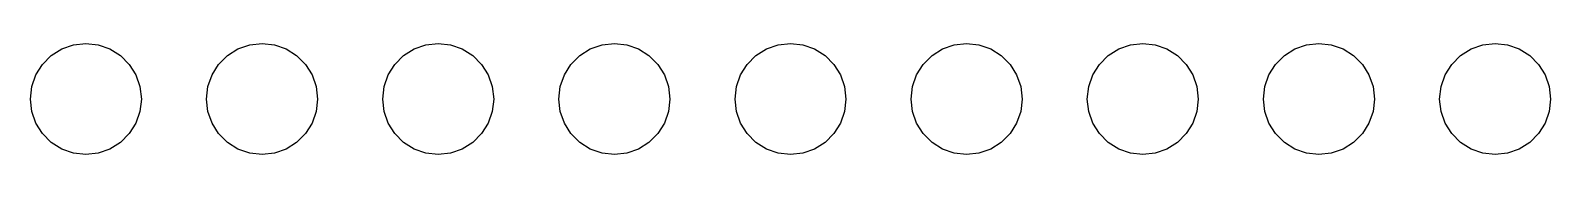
# Model space of a CAD drawing. Extents: x 281 to 540, y -238 to -79.
# Drawn here: x 306.21 to 328.13, y -147.56 to -145.96 of the extents above; entities that cross this region are included whole.
import ezdxf

# ---------------------------------------------------------------- set-up
doc = ezdxf.new("R2010")
doc.units = 0
doc.layers.add('BLACK', color=7, linetype='CONTINUOUS')

msp = doc.modelspace()

# ---------------------------------------------------------------- linework, layer by layer
at = {"layer": 'BLACK', "linetype": 'CONTINUOUS'}
for p, q in [((306.662893, -146.039225), (306.831983, -145.980058)), ((306.831983, -145.980058), (307.01, -145.96)), ((307.01, -145.96), (307.188017, -145.980058)), ((307.188017, -145.980058), (307.357107, -146.039225)), ((309.202893, -146.039225), (309.371983, -145.980058)), ((309.371983, -145.980058), (309.55, -145.96)), ((309.55, -145.96), (309.728017, -145.980058)), ((309.728017, -145.980058), (309.897107, -146.039225)), ((311.742893, -146.039225), (311.911983, -145.980058)), ((311.911983, -145.980058), (312.09, -145.96)), ((312.09, -145.96), (312.268017, -145.980058)), ((312.268017, -145.980058), (312.437107, -146.039225)), ((314.282893, -146.039225), (314.451983, -145.980058)), ((314.451983, -145.980058), (314.63, -145.96)), ((314.63, -145.96), (314.808017, -145.980058)), ((314.808017, -145.980058), (314.977107, -146.039225)), ((316.822893, -146.039225), (316.991983, -145.980058)), ((316.991983, -145.980058), (317.17, -145.96)), ((317.17, -145.96), (317.348017, -145.980058)), ((317.348017, -145.980058), (317.517107, -146.039225)), ((319.362893, -146.039225), (319.531983, -145.980058)), ((319.531983, -145.980058), (319.71, -145.96)), ((319.71, -145.96), (319.888017, -145.980058)), ((319.888017, -145.980058), (320.057107, -146.039225)), ((321.902893, -146.039225), (322.071983, -145.980058)), ((322.071983, -145.980058), (322.25, -145.96)), ((322.25, -145.96), (322.428017, -145.980058)), ((322.428017, -145.980058), (322.597107, -146.039225)), ((324.442893, -146.039225), (324.611983, -145.980058)), ((324.611983, -145.980058), (324.79, -145.96)), ((324.79, -145.96), (324.968017, -145.980058)), ((324.968017, -145.980058), (325.137107, -146.039225)), ((326.982893, -146.039225), (327.151983, -145.980058)), ((327.151983, -145.980058), (327.33, -145.96)), ((327.33, -145.96), (327.508017, -145.980058)), ((327.508017, -145.980058), (327.677107, -146.039225)), ((306.384535, -146.261208), (306.511208, -146.134535)), ((306.511208, -146.134535), (306.662893, -146.039225)), ((307.357107, -146.039225), (307.508792, -146.134535)), ((307.508792, -146.134535), (307.635465, -146.261208)), ((308.924535, -146.261208), (309.051208, -146.134535)), ((309.051208, -146.134535), (309.202893, -146.039225)), ((309.897107, -146.039225), (310.048792, -146.134535)), ((310.048792, -146.134535), (310.175465, -146.261208)), ((311.464535, -146.261208), (311.591208, -146.134535)), ((311.591208, -146.134535), (311.742893, -146.039225)), ((312.437107, -146.039225), (312.588792, -146.134535)), ((312.588792, -146.134535), (312.715465, -146.261208)), ((314.004535, -146.261208), (314.131208, -146.134535)), ((314.131208, -146.134535), (314.282893, -146.039225)), ((314.977107, -146.039225), (315.128792, -146.134535)), ((315.128792, -146.134535), (315.255465, -146.261208)), ((316.544535, -146.261208), (316.671208, -146.134535)), ((316.671208, -146.134535), (316.822893, -146.039225)), ((317.517107, -146.039225), (317.668792, -146.134535)), ((317.668792, -146.134535), (317.795465, -146.261208)), ((319.084535, -146.261208), (319.211208, -146.134535)), ((319.211208, -146.134535), (319.362893, -146.039225)), ((320.057107, -146.039225), (320.208792, -146.134535)), ((320.208792, -146.134535), (320.335465, -146.261208)), ((321.624535, -146.261208), (321.751208, -146.134535)), ((321.751208, -146.134535), (321.902893, -146.039225)), ((322.597107, -146.039225), (322.748792, -146.134535)), ((322.748792, -146.134535), (322.875465, -146.261208)), ((324.164535, -146.261208), (324.291208, -146.134535)), ((324.291208, -146.134535), (324.442893, -146.039225)), ((325.137107, -146.039225), (325.288792, -146.134535)), ((325.288792, -146.134535), (325.415465, -146.261208)), ((326.704535, -146.261208), (326.831208, -146.134535)), ((326.831208, -146.134535), (326.982893, -146.039225)), ((327.677107, -146.039225), (327.828792, -146.134535)), ((327.828792, -146.134535), (327.955465, -146.261208)), ((306.230058, -146.581983), (306.289225, -146.412893)), ((306.289225, -146.412893), (306.384535, -146.261208)), ((307.635465, -146.261208), (307.730775, -146.412893)), ((307.730775, -146.412893), (307.789942, -146.581983)), ((308.770058, -146.581983), (308.829225, -146.412893)), ((308.829225, -146.412893), (308.924535, -146.261208)), ((310.175465, -146.261208), (310.270775, -146.412893)), ((310.270775, -146.412893), (310.329942, -146.581983)), ((311.310058, -146.581983), (311.369225, -146.412893)), ((311.369225, -146.412893), (311.464535, -146.261208)), ((312.715465, -146.261208), (312.810775, -146.412893)), ((312.810775, -146.412893), (312.869942, -146.581983)), ((313.850058, -146.581983), (313.909225, -146.412893)), ((313.909225, -146.412893), (314.004535, -146.261208)), ((315.255465, -146.261208), (315.350775, -146.412893)), ((315.350775, -146.412893), (315.409942, -146.581983)), ((316.390058, -146.581983), (316.449225, -146.412893)), ((316.449225, -146.412893), (316.544535, -146.261208)), ((317.795465, -146.261208), (317.890775, -146.412893)), ((317.890775, -146.412893), (317.949942, -146.581983)), ((318.930058, -146.581983), (318.989225, -146.412893)), ((318.989225, -146.412893), (319.084535, -146.261208)), ((320.335465, -146.261208), (320.430775, -146.412893)), ((320.430775, -146.412893), (320.489942, -146.581983)), ((321.470058, -146.581983), (321.529225, -146.412893)), ((321.529225, -146.412893), (321.624535, -146.261208)), ((322.875465, -146.261208), (322.970775, -146.412893)), ((322.970775, -146.412893), (323.029942, -146.581983)), ((324.010058, -146.581983), (324.069225, -146.412893)), ((324.069225, -146.412893), (324.164535, -146.261208)), ((325.415465, -146.261208), (325.510775, -146.412893)), ((325.510775, -146.412893), (325.569942, -146.581983)), ((326.550058, -146.581983), (326.609225, -146.412893)), ((326.609225, -146.412893), (326.704535, -146.261208)), ((327.955465, -146.261208), (328.050775, -146.412893)), ((328.050775, -146.412893), (328.109942, -146.581983)), ((306.21, -146.76), (306.230058, -146.581983)), ((307.789942, -146.581983), (307.81, -146.76)), ((308.75, -146.76), (308.770058, -146.581983)), ((310.329942, -146.581983), (310.35, -146.76)), ((311.29, -146.76), (311.310058, -146.581983)), ((312.869942, -146.581983), (312.89, -146.76)), ((313.83, -146.76), (313.850058, -146.581983)), ((315.409942, -146.581983), (315.43, -146.76)), ((316.37, -146.76), (316.390058, -146.581983)), ((317.949942, -146.581983), (317.97, -146.76)), ((318.91, -146.76), (318.930058, -146.581983)), ((320.489942, -146.581983), (320.51, -146.76)), ((321.45, -146.76), (321.470058, -146.581983)), ((323.029942, -146.581983), (323.05, -146.76)), ((323.99, -146.76), (324.010058, -146.581983)), ((325.569942, -146.581983), (325.59, -146.76)), ((326.53, -146.76), (326.550058, -146.581983)), ((328.109942, -146.581983), (328.13, -146.76)), ((306.230058, -146.938017), (306.21, -146.76)), ((307.81, -146.76), (307.789942, -146.938017)), ((308.770058, -146.938017), (308.75, -146.76)), ((310.35, -146.76), (310.329942, -146.938017)), ((311.310058, -146.938017), (311.29, -146.76)), ((312.89, -146.76), (312.869942, -146.938017)), ((313.850058, -146.938017), (313.83, -146.76)), ((315.43, -146.76), (315.409942, -146.938017)), ((316.390058, -146.938017), (316.37, -146.76)), ((317.97, -146.76), (317.949942, -146.938017)), ((318.930058, -146.938017), (318.91, -146.76)), ((320.51, -146.76), (320.489942, -146.938017)), ((321.470058, -146.938017), (321.45, -146.76)), ((323.05, -146.76), (323.029942, -146.938017)), ((324.010058, -146.938017), (323.99, -146.76)), ((325.59, -146.76), (325.569942, -146.938017)), ((326.550058, -146.938017), (326.53, -146.76)), ((328.13, -146.76), (328.109942, -146.938017)), ((306.289225, -147.107107), (306.230058, -146.938017)), ((307.789942, -146.938017), (307.730775, -147.107107)), ((308.829225, -147.107107), (308.770058, -146.938017)), ((310.329942, -146.938017), (310.270775, -147.107107)), ((311.369225, -147.107107), (311.310058, -146.938017)), ((312.869942, -146.938017), (312.810775, -147.107107)), ((313.909225, -147.107107), (313.850058, -146.938017)), ((315.409942, -146.938017), (315.350775, -147.107107)), ((316.449225, -147.107107), (316.390058, -146.938017)), ((317.949942, -146.938017), (317.890775, -147.107107)), ((318.989225, -147.107107), (318.930058, -146.938017)), ((320.489942, -146.938017), (320.430775, -147.107107)), ((321.529225, -147.107107), (321.470058, -146.938017)), ((323.029942, -146.938017), (322.970775, -147.107107)), ((324.069225, -147.107107), (324.010058, -146.938017)), ((325.569942, -146.938017), (325.510775, -147.107107)), ((326.609225, -147.107107), (326.550058, -146.938017)), ((328.109942, -146.938017), (328.050775, -147.107107)), ((306.384535, -147.258792), (306.289225, -147.107107)), ((306.511208, -147.385465), (306.384535, -147.258792)), ((307.635465, -147.258792), (307.508792, -147.385465)), ((307.730775, -147.107107), (307.635465, -147.258792)), ((308.924535, -147.258792), (308.829225, -147.107107)), ((309.051208, -147.385465), (308.924535, -147.258792)), ((310.175465, -147.258792), (310.048792, -147.385465)), ((310.270775, -147.107107), (310.175465, -147.258792)), ((311.464535, -147.258792), (311.369225, -147.107107)), ((311.591208, -147.385465), (311.464535, -147.258792)), ((312.715465, -147.258792), (312.588792, -147.385465)), ((312.810775, -147.107107), (312.715465, -147.258792)), ((314.004535, -147.258792), (313.909225, -147.107107)), ((314.131208, -147.385465), (314.004535, -147.258792)), ((315.255465, -147.258792), (315.128792, -147.385465)), ((315.350775, -147.107107), (315.255465, -147.258792)), ((316.544535, -147.258792), (316.449225, -147.107107)), ((316.671208, -147.385465), (316.544535, -147.258792)), ((317.795465, -147.258792), (317.668792, -147.385465)), ((317.890775, -147.107107), (317.795465, -147.258792)), ((319.084535, -147.258792), (318.989225, -147.107107)), ((319.211208, -147.385465), (319.084535, -147.258792)), ((320.335465, -147.258792), (320.208792, -147.385465)), ((320.430775, -147.107107), (320.335465, -147.258792)), ((321.624535, -147.258792), (321.529225, -147.107107)), ((321.751208, -147.385465), (321.624535, -147.258792)), ((322.875465, -147.258792), (322.748792, -147.385465)), ((322.970775, -147.107107), (322.875465, -147.258792)), ((324.164535, -147.258792), (324.069225, -147.107107)), ((324.291208, -147.385465), (324.164535, -147.258792)), ((325.415465, -147.258792), (325.288792, -147.385465)), ((325.510775, -147.107107), (325.415465, -147.258792)), ((326.704535, -147.258792), (326.609225, -147.107107)), ((326.831208, -147.385465), (326.704535, -147.258792)), ((327.955465, -147.258792), (327.828792, -147.385465)), ((328.050775, -147.107107), (327.955465, -147.258792)), ((306.662893, -147.480775), (306.511208, -147.385465)), ((306.831983, -147.539942), (306.662893, -147.480775)), ((307.357107, -147.480775), (307.188017, -147.539942)), ((307.508792, -147.385465), (307.357107, -147.480775)), ((309.202893, -147.480775), (309.051208, -147.385465)), ((309.371983, -147.539942), (309.202893, -147.480775)), ((309.897107, -147.480775), (309.728017, -147.539942)), ((310.048792, -147.385465), (309.897107, -147.480775)), ((311.742893, -147.480775), (311.591208, -147.385465)), ((311.911983, -147.539942), (311.742893, -147.480775)), ((312.437107, -147.480775), (312.268017, -147.539942)), ((312.588792, -147.385465), (312.437107, -147.480775)), ((314.282893, -147.480775), (314.131208, -147.385465)), ((314.451983, -147.539942), (314.282893, -147.480775)), ((314.977107, -147.480775), (314.808017, -147.539942)), ((315.128792, -147.385465), (314.977107, -147.480775)), ((316.822893, -147.480775), (316.671208, -147.385465)), ((316.991983, -147.539942), (316.822893, -147.480775)), ((317.517107, -147.480775), (317.348017, -147.539942)), ((317.668792, -147.385465), (317.517107, -147.480775)), ((319.362893, -147.480775), (319.211208, -147.385465)), ((319.531983, -147.539942), (319.362893, -147.480775)), ((320.057107, -147.480775), (319.888017, -147.539942)), ((320.208792, -147.385465), (320.057107, -147.480775)), ((321.902893, -147.480775), (321.751208, -147.385465)), ((322.071983, -147.539942), (321.902893, -147.480775)), ((322.597107, -147.480775), (322.428017, -147.539942)), ((322.748792, -147.385465), (322.597107, -147.480775)), ((324.442893, -147.480775), (324.291208, -147.385465)), ((324.611983, -147.539942), (324.442893, -147.480775)), ((325.137107, -147.480775), (324.968017, -147.539942)), ((325.288792, -147.385465), (325.137107, -147.480775)), ((326.982893, -147.480775), (326.831208, -147.385465)), ((327.151983, -147.539942), (326.982893, -147.480775)), ((327.677107, -147.480775), (327.508017, -147.539942)), ((327.828792, -147.385465), (327.677107, -147.480775)), ((307.01, -147.56), (306.831983, -147.539942)), ((307.188017, -147.539942), (307.01, -147.56)), ((309.55, -147.56), (309.371983, -147.539942)), ((309.728017, -147.539942), (309.55, -147.56)), ((312.09, -147.56), (311.911983, -147.539942)), ((312.268017, -147.539942), (312.09, -147.56)), ((314.63, -147.56), (314.451983, -147.539942)), ((314.808017, -147.539942), (314.63, -147.56)), ((317.17, -147.56), (316.991983, -147.539942)), ((317.348017, -147.539942), (317.17, -147.56)), ((319.71, -147.56), (319.531983, -147.539942)), ((319.888017, -147.539942), (319.71, -147.56)), ((322.25, -147.56), (322.071983, -147.539942)), ((322.428017, -147.539942), (322.25, -147.56)), ((324.79, -147.56), (324.611983, -147.539942)), ((324.968017, -147.539942), (324.79, -147.56)), ((327.33, -147.56), (327.151983, -147.539942)), ((327.508017, -147.539942), (327.33, -147.56))]:
    msp.add_line(p, q, dxfattribs=at)

doc.saveas('drawing.dxf')
